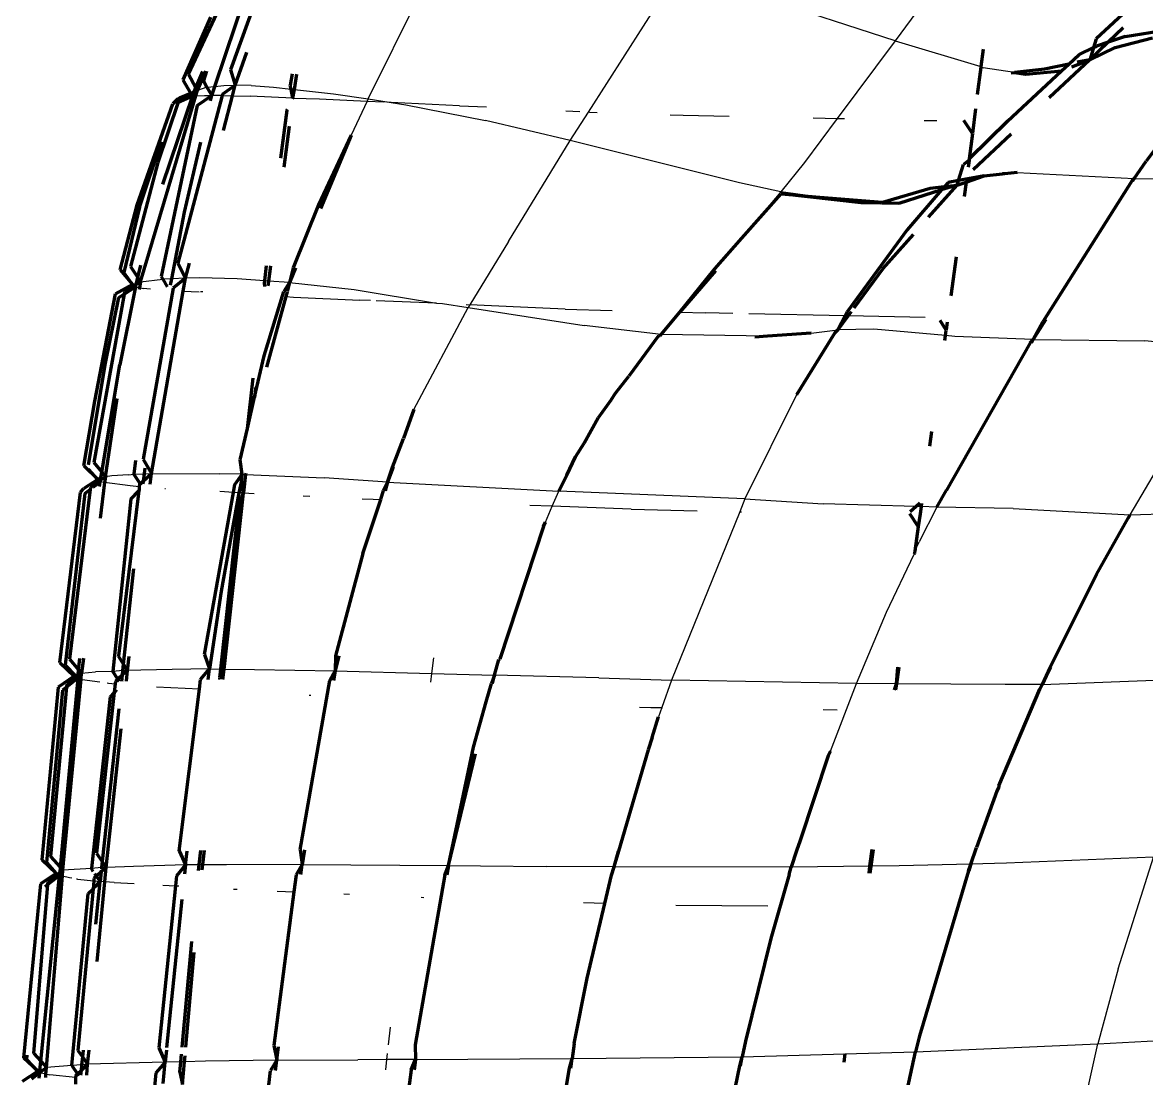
# Model space of a CAD drawing. Header units: millimetres. Extents: x 4307 to 31003, y 2809 to 20009.
# Drawn here: x 7189.3 to 7252.4, y 7394.7 to 7453.9 of the extents above; entities that cross this region are included whole.
import ezdxf

# ---------------------------------------------------------------- set-up
doc = ezdxf.new("R2010")
doc.units = ezdxf.units.MM
doc.layers.add('ProfileEdges', color=7, linetype='Continuous')

msp = doc.modelspace()

# ---------------------------------------------------------------- linework, layer by layer
for p, q in [((7243.058, 7459.47), (7238.259, 7452.914)), ((7221.03, 7448.911), (7226.074, 7456.8)), ((7208.669, 7449.661), (7211.718, 7455.828)), ((7238.259, 7452.914), (7228.523, 7456.081)), ((7238.259, 7452.914), (7235.002, 7448.553)), ((7238.259, 7452.914), (7243.062, 7451.471)), ((7243.062, 7451.471), (7243.183, 7451.402)), ((7244.96, 7451.135), (7243.183, 7451.402)), ((7199.6, 7450.306), (7199.076, 7450.125)), ((7199.6, 7450.306), (7200.055, 7450.355)), ((7200.055, 7450.355), (7200.555, 7450.409)), ((7200.555, 7450.409), (7201.196, 7450.426)), ((7202.083, 7450.412), (7201.196, 7450.426)), ((7202.083, 7450.412), (7203.348, 7450.32)), ((7203.348, 7450.32), (7204.329, 7450.207)), ((7204.329, 7450.207), (7204.517, 7450.185)), ((7204.517, 7450.185), (7206.72, 7449.932)), ((7206.72, 7449.932), (7208.669, 7449.661)), ((7198.791, 7449.826), (7198.99, 7449.832)), ((7198.99, 7449.832), (7199.463, 7449.848)), ((7199.463, 7449.848), (7199.884, 7449.845)), ((7200.433, 7449.839), (7199.884, 7449.845)), ((7200.462, 7449.839), (7201.042, 7449.828)), ((7201.042, 7449.828), (7202.031, 7449.809)), ((7204.435, 7449.699), (7202.031, 7449.809)), ((7204.435, 7449.699), (7205.935, 7449.661)), ((7205.935, 7449.661), (7208.605, 7449.527)), ((7208.605, 7449.527), (7207.698, 7447.616)), ((7208.669, 7449.661), (7208.605, 7449.527)), ((7208.605, 7449.527), (7209.519, 7449.482)), ((7208.669, 7449.661), (7209.943, 7449.46)), ((7209.943, 7449.46), (7209.519, 7449.482)), ((7213.793, 7449.262), (7209.943, 7449.46)), ((7209.943, 7449.46), (7210.769, 7449.329)), ((7210.769, 7449.329), (7215.24, 7448.447)), ((7213.793, 7449.262), (7215.312, 7449.199)), ((7220.55, 7448.934), (7219.75, 7448.974)), ((7220.01, 7447.316), (7221.03, 7448.911)), ((7221.082, 7448.908), (7221.03, 7448.911)), ((7221.082, 7448.908), (7221.518, 7448.894)), ((7225.612, 7448.762), (7226.353, 7448.739)), ((7226.353, 7448.739), (7228.929, 7448.683)), ((7220.01, 7447.316), (7215.24, 7448.447)), ((7235.002, 7448.553), (7233.159, 7446.086)), ((7233.642, 7448.582), (7235.002, 7448.553)), ((7235.002, 7448.553), (7235.401, 7448.544)), ((7239.877, 7448.448), (7240.59, 7448.433)), ((7216.539, 7441.652), (7220.01, 7447.316)), ((7229.515, 7444.944), (7220.01, 7447.316)), ((7233.159, 7446.086), (7231.839, 7444.443)), ((7245.099, 7445.515), (7251.679, 7445.184)), ((7231.839, 7444.443), (7229.515, 7444.944)), ((7251.679, 7445.184), (7255.898, 7445.124)), ((7231.839, 7444.443), (7229.647, 7441.829)), ((7234.016, 7444.138), (7231.839, 7444.443)), ((7236.336, 7443.813), (7234.016, 7444.138)), ((7216.539, 7441.652), (7214.368, 7438.094)), ((7228.146, 7440.041), (7226.161, 7437.674)), ((7195.427, 7439.237), (7195.652, 7439.312)), ((7195.886, 7439.391), (7195.652, 7439.312)), ((7195.886, 7439.391), (7197.124, 7439.534)), ((7197.636, 7439.559), (7197.124, 7439.534)), ((7198.403, 7439.596), (7197.636, 7439.559)), ((7199.196, 7439.611), (7198.403, 7439.596)), ((7201.296, 7439.55), (7199.196, 7439.611)), ((7202.83, 7439.442), (7201.296, 7439.55)), ((7203.062, 7439.425), (7202.83, 7439.442)), ((7204.244, 7439.342), (7203.062, 7439.425)), ((7204.244, 7439.342), (7207.866, 7438.949)), ((7195.604, 7439.106), (7195.819, 7439.057)), ((7195.819, 7439.057), (7196.033, 7439.009)), ((7196.437, 7438.979), (7196.033, 7439.009)), ((7198.276, 7438.867), (7199.172, 7438.829)), ((7199.37, 7438.818), (7199.242, 7438.825)), ((7204.03, 7438.552), (7204.476, 7438.53)), ((7204.476, 7438.53), (7208.19, 7438.351)), ((7207.866, 7438.949), (7212.505, 7438.179)), ((7208.799, 7438.327), (7208.19, 7438.351)), ((7212.505, 7438.179), (7209.115, 7438.315)), ((7211.231, 7432.212), (7214.273, 7437.938)), ((7212.505, 7438.179), (7212.841, 7438.164)), ((7212.841, 7438.164), (7214.273, 7437.938)), ((7214.157, 7438.104), (7214.368, 7438.094)), ((7214.368, 7438.094), (7214.273, 7437.938)), ((7214.273, 7437.938), (7220.796, 7436.939)), ((7217.208, 7437.964), (7214.368, 7438.094)), ((7219.718, 7437.853), (7217.208, 7437.964)), ((7219.718, 7437.853), (7222.36, 7437.779)), ((7226.161, 7437.674), (7227.598, 7437.634)), ((7229.134, 7437.602), (7227.598, 7437.634)), ((7235.442, 7437.474), (7230.031, 7437.584)), ((7235.61, 7437.47), (7235.442, 7437.474)), ((7239.939, 7437.382), (7235.61, 7437.47)), ((7225.11, 7436.42), (7220.796, 7436.939)), ((7233.532, 7436.505), (7235.026, 7436.685)), ((7237.046, 7436.727), (7235.026, 7436.685)), ((7241.071, 7436.364), (7237.046, 7436.727)), ((7231.088, 7436.329), (7225.11, 7436.42)), ((7241.598, 7436.316), (7241.071, 7436.364)), ((7245.998, 7436.139), (7241.598, 7436.316)), ((7245.998, 7436.139), (7252.27, 7436.074)), ((7254.524, 7435.852), (7252.27, 7436.074)), ((7251.448, 7426.298), (7256.86, 7435.551)), ((7232.713, 7433.046), (7229.815, 7427.191)), ((7193.646, 7428.389), (7193.903, 7428.436)), ((7194.259, 7428.498), (7193.903, 7428.436)), ((7195.2, 7428.555), (7194.259, 7428.498)), ((7195.2, 7428.555), (7195.495, 7428.587)), ((7195.495, 7428.587), (7196.08, 7428.6)), ((7196.08, 7428.6), (7196.495, 7428.621)), ((7196.495, 7428.621), (7200.32, 7428.605)), ((7201.586, 7428.578), (7200.32, 7428.605)), ((7201.586, 7428.578), (7201.779, 7428.57)), ((7201.779, 7428.57), (7206.193, 7428.369)), ((7193.864, 7428.112), (7193.611, 7428.145)), ((7195.291, 7427.925), (7193.864, 7428.112)), ((7195.811, 7427.868), (7195.291, 7427.925)), ((7209.754, 7428.127), (7206.193, 7428.369)), ((7209.754, 7428.127), (7219.363, 7427.624)), ((7197.239, 7427.775), (7197.289, 7427.772)), ((7201.09, 7427.561), (7200.324, 7427.605)), ((7201.401, 7427.544), (7201.09, 7427.561)), ((7201.658, 7427.529), (7201.401, 7427.544)), ((7201.658, 7427.529), (7202.262, 7427.502)), ((7205.016, 7427.37), (7205.383, 7427.352)), ((7208.331, 7427.205), (7208.936, 7427.175)), ((7208.936, 7427.175), (7209.364, 7427.163)), ((7218.998, 7426.783), (7219.363, 7427.624)), ((7229.815, 7427.191), (7219.363, 7427.624)), ((7229.815, 7427.191), (7229.523, 7426.469)), ((7229.815, 7427.191), (7234.208, 7426.916)), ((7218.998, 7426.783), (7217.739, 7426.827)), ((7218.621, 7425.886), (7218.998, 7426.783)), ((7223.428, 7426.628), (7218.998, 7426.783)), ((7223.428, 7426.628), (7227.13, 7426.525)), ((7239.42, 7426.769), (7234.208, 7426.916)), ((7239.707, 7426.761), (7239.42, 7426.769)), ((7240.593, 7426.736), (7239.6, 7424.787)), ((7240.593, 7426.736), (7239.707, 7426.761)), ((7244.867, 7426.648), (7240.593, 7426.736)), ((7244.867, 7426.648), (7251.448, 7426.298)), ((7251.448, 7426.298), (7259.723, 7426.561)), ((7229.523, 7426.469), (7225.693, 7417.026)), ((7229.523, 7426.469), (7229.627, 7426.468)), ((7239.357, 7424.263), (7239.6, 7424.787)), ((7237.769, 7420.845), (7239.324, 7424.098)), ((7236.072, 7416.827), (7237.769, 7420.845)), ((7212.324, 7418.272), (7212.215, 7417.391)), ((7192.147, 7417.238), (7192.219, 7417.267)), ((7192.2, 7417.201), (7192.147, 7417.238)), ((7192.219, 7417.267), (7192.373, 7417.328)), ((7192.539, 7417.075), (7192.35, 7417.131)), ((7192.373, 7417.328), (7192.571, 7417.407)), ((7192.61, 7417.053), (7192.539, 7417.075)), ((7192.571, 7417.407), (7193.343, 7417.481)), ((7192.61, 7417.053), (7193.59, 7416.918)), ((7194.329, 7417.503), (7193.343, 7417.481)), ((7194.891, 7417.552), (7194.329, 7417.503)), ((7195.146, 7417.564), (7194.891, 7417.552)), ((7195.895, 7417.575), (7195.146, 7417.564)), ((7197.651, 7417.62), (7195.895, 7417.575)), ((7199.748, 7417.648), (7197.651, 7417.62)), ((7199.748, 7417.648), (7200.364, 7417.64)), ((7200.364, 7417.64), (7200.571, 7417.637)), ((7200.571, 7417.637), (7202.275, 7417.616)), ((7202.275, 7417.616), (7206.804, 7417.538)), ((7206.804, 7417.538), (7212.215, 7417.391)), ((7212.215, 7417.391), (7212.156, 7416.913)), ((7212.215, 7417.391), (7215.746, 7417.296)), ((7221.616, 7417.144), (7215.746, 7417.296)), ((7221.616, 7417.144), (7225.693, 7417.026)), ((7246.51, 7416.773), (7256.785, 7417.185)), ((7194.006, 7416.86), (7194.08, 7416.85)), ((7194.08, 7416.85), (7194.456, 7416.815)), ((7194.456, 7416.815), (7194.488, 7416.812)), ((7196.779, 7416.646), (7199.183, 7416.522)), ((7225.693, 7417.026), (7225.143, 7415.482)), ((7236.072, 7416.827), (7225.693, 7417.026)), ((7234.613, 7413.038), (7236.072, 7416.827)), ((7238.316, 7416.812), (7236.072, 7416.827)), ((7244.433, 7416.772), (7238.316, 7416.812)), ((7246.51, 7416.773), (7244.433, 7416.772)), ((7205.341, 7416.184), (7205.44, 7416.179)), ((7215.283, 7415.798), (7215.193, 7415.801)), ((7223.901, 7415.51), (7224.539, 7415.49)), ((7224.539, 7415.49), (7225.143, 7415.482)), ((7225.143, 7415.482), (7224.959, 7414.964)), ((7225.143, 7415.482), (7225.195, 7415.482)), ((7234.205, 7415.362), (7234.992, 7415.351)), ((7252.754, 7407.081), (7244.503, 7406.743)), ((7250.767, 7400.815), (7252.754, 7407.081)), ((7193.118, 7406.445), (7191.525, 7406.348)), ((7193.689, 7406.491), (7193.118, 7406.445)), ((7193.943, 7406.508), (7193.689, 7406.491)), ((7195.475, 7406.565), (7193.943, 7406.508)), ((7198.398, 7406.641), (7195.475, 7406.565)), ((7199.161, 7406.645), (7198.398, 7406.641)), ((7199.361, 7406.646), (7199.161, 7406.645)), ((7200.706, 7406.654), (7199.361, 7406.646)), ((7204.952, 7406.673), (7200.706, 7406.654)), ((7204.952, 7406.673), (7213.175, 7406.619)), ((7213.175, 7406.619), (7214.962, 7406.598)), ((7214.962, 7406.598), (7218.659, 7406.562)), ((7222.477, 7406.54), (7218.659, 7406.562)), ((7232.411, 7406.526), (7222.477, 7406.54)), ((7236.836, 7406.57), (7232.411, 7406.526)), ((7236.884, 7406.57), (7236.836, 7406.57)), ((7238.467, 7406.586), (7236.884, 7406.57)), ((7242.5, 7406.691), (7238.467, 7406.586)), ((7244.503, 7406.743), (7242.5, 7406.691)), ((7191.148, 7406.167), (7191.342, 7406.26)), ((7191.497, 7406.01), (7191.322, 7406.051)), ((7191.885, 7405.918), (7191.497, 7406.01)), ((7192.016, 7405.895), (7191.885, 7405.918)), ((7192.337, 7405.837), (7192.279, 7405.848)), ((7192.337, 7405.837), (7193.253, 7405.743)), ((7193.253, 7405.743), (7193.604, 7405.707)), ((7193.867, 7405.693), (7193.604, 7405.707)), ((7194.401, 7405.665), (7193.867, 7405.693)), ((7194.401, 7405.665), (7195.515, 7405.603)), ((7197.139, 7405.513), (7197.835, 7405.474)), ((7197.835, 7405.474), (7198.024, 7405.464)), ((7201.298, 7405.263), (7201.104, 7405.27)), ((7203.548, 7405.18), (7204.492, 7405.138)), ((7207.287, 7405.015), (7207.605, 7405.001)), ((7211.634, 7404.828), (7211.784, 7404.821)), ((7221.953, 7404.484), (7220.744, 7404.516)), ((7225.942, 7404.384), (7231.104, 7404.34)), ((7250.767, 7400.815), (7249.632, 7396.597)), ((7209.801, 7396.536), (7209.915, 7397.541)), ((7249.632, 7396.597), (7258.004, 7397.037)), ((7239.398, 7396.159), (7249.632, 7396.597)), ((7247.241, 7385.786), (7249.632, 7396.597)), ((7198.344, 7395.598), (7198.134, 7395.594)), ((7199.531, 7395.624), (7198.344, 7395.598)), ((7203.54, 7395.685), (7199.531, 7395.624)), ((7203.54, 7395.685), (7208.083, 7395.709)), ((7209.707, 7395.711), (7208.083, 7395.709)), ((7209.643, 7395.138), (7209.707, 7395.711)), ((7209.707, 7395.711), (7209.746, 7396.048)), ((7211.323, 7395.714), (7209.707, 7395.711)), ((7211.323, 7395.714), (7220.123, 7395.773)), ((7220.123, 7395.773), (7229.658, 7395.863)), ((7229.658, 7395.863), (7235.427, 7396.039)), ((7235.427, 7396.039), (7239.398, 7396.159)), ((7190.104, 7395.06), (7190.233, 7395.114)), ((7190.221, 7394.994), (7190.57, 7394.909)), ((7190.233, 7395.114), (7190.6, 7395.269)), ((7192.02, 7395.389), (7190.6, 7395.269)), ((7192.588, 7395.424), (7192.02, 7395.389)), ((7192.91, 7395.45), (7192.588, 7395.424)), ((7197.258, 7395.574), (7192.91, 7395.45)), ((7198.134, 7395.594), (7197.258, 7395.574)), ((7190.57, 7394.909), (7190.779, 7394.859)), ((7192.235, 7394.705), (7190.779, 7394.859))]:
    msp.add_line(p, q)
at = {"layer": 'ProfileEdges', "lineweight": 211}
for p, q in [((7255.672, 7458.767), (7249.537, 7453.029)), ((7203.485, 7458.351), (7200.928, 7451.288)), ((7198.574, 7451.047), (7201.027, 7456.321)), ((7200.055, 7450.355), (7201.934, 7455.963)), ((7199.814, 7454.248), (7198.25, 7450.723)), ((7249.537, 7453.029), (7249.387, 7452.541)), ((7251.049, 7453.64), (7250.215, 7452.846)), ((7251.16, 7453.166), (7250.215, 7452.846)), ((7250.594, 7452.536), (7252.697, 7453.08)), ((7251.16, 7453.166), (7253.028, 7453.455)), ((7243.186, 7452.449), (7243.062, 7451.471)), ((7248.583, 7452.155), (7249.387, 7452.541)), ((7250.215, 7452.846), (7249.176, 7451.855)), ((7249.176, 7451.855), (7250.594, 7452.536)), ((7249.362, 7452.457), (7249.176, 7451.855)), ((7249.387, 7452.541), (7249.558, 7452.622)), ((7250.215, 7452.846), (7249.558, 7452.622)), ((7201.196, 7450.426), (7201.851, 7452.271)), ((7249.176, 7451.855), (7246.905, 7449.709)), ((7247.996, 7451.609), (7248.583, 7452.155)), ((7248.171, 7451.455), (7249.176, 7451.855)), ((7249.176, 7451.855), (7248.472, 7451.708)), ((7198.991, 7450.282), (7199.385, 7451.183)), ((7199.076, 7450.125), (7199.547, 7451.21)), ((7199.576, 7451.215), (7199.408, 7450.677)), ((7200.928, 7451.288), (7201.196, 7450.426)), ((7243.059, 7451.44), (7242.863, 7449.892)), ((7244.552, 7448.409), (7247.586, 7451.229)), ((7244.766, 7451.113), (7244.96, 7451.135)), ((7246.629, 7451.325), (7244.96, 7451.135)), ((7244.96, 7451.135), (7245.587, 7451.041)), ((7245.587, 7451.041), (7247.586, 7451.229)), ((7247.996, 7451.609), (7246.629, 7451.325)), ((7247.586, 7451.229), (7247.996, 7451.609)), ((7198.25, 7450.723), (7198.707, 7449.965)), ((7198.991, 7450.282), (7198.574, 7451.047)), ((7199.408, 7450.677), (7199.6, 7450.306)), ((7204.385, 7451.068), (7204.282, 7450.429)), ((7204.517, 7450.185), (7204.66, 7451.043)), ((7255.737, 7450.677), (7252.348, 7446.16)), ((7198.707, 7449.965), (7198.074, 7449.69)), ((7198.886, 7450.042), (7198.707, 7449.965)), ((7198.707, 7449.965), (7198.791, 7449.826)), ((7198.791, 7449.826), (7199.076, 7450.125)), ((7198.791, 7449.826), (7198.886, 7450.042)), ((7198.886, 7450.042), (7198.991, 7450.282)), ((7199.076, 7450.125), (7198.886, 7450.042)), ((7198.99, 7449.832), (7199.076, 7450.125)), ((7199.076, 7450.125), (7198.991, 7450.282)), ((7199.6, 7450.306), (7199.884, 7449.845)), ((7199.884, 7449.845), (7200.055, 7450.355)), ((7200.478, 7449.918), (7200.462, 7449.839)), ((7200.478, 7449.918), (7201.196, 7450.426)), ((7201.042, 7449.828), (7201.196, 7450.426)), ((7204.329, 7450.207), (7204.282, 7450.429)), ((7204.435, 7449.699), (7204.329, 7450.207)), ((7204.435, 7449.699), (7204.517, 7450.185)), ((7195.697, 7443.713), (7197.694, 7449.38)), ((7195.886, 7439.391), (7198.99, 7449.832)), ((7198, 7449.472), (7196.85, 7446.08)), ((7199.063, 7449.284), (7197.03, 7439.675)), ((7198.791, 7449.826), (7197.105, 7444.851)), ((7197.948, 7449.64), (7197.694, 7449.38)), ((7197.861, 7449.41), (7198, 7449.472)), ((7197.948, 7449.64), (7198.074, 7449.69)), ((7200.462, 7449.839), (7197.982, 7440.428)), ((7198, 7449.472), (7198.791, 7449.826)), ((7198.074, 7449.69), (7198, 7449.472)), ((7199.063, 7449.284), (7199.884, 7449.845)), ((7199.815, 7449.549), (7199.884, 7449.845)), ((7200.537, 7447.873), (7201.042, 7449.828)), ((7204.414, 7449.655), (7204.435, 7449.699)), ((7204.101, 7449.014), (7203.743, 7446.318)), ((7204.101, 7449.014), (7204.13, 7449.071)), ((7242.763, 7449.098), (7242.595, 7447.713)), ((7204.228, 7448.126), (7203.927, 7445.829)), ((7242.595, 7447.713), (7242.114, 7448.445)), ((7244.552, 7448.409), (7242.407, 7446.282)), ((7207.698, 7447.616), (7205.874, 7443.708)), ((7207.698, 7447.616), (7205.976, 7443.491)), ((7242.595, 7447.713), (7242.407, 7446.282)), ((7244.755, 7447.678), (7242.626, 7445.667)), ((7195.823, 7443.582), (7197.048, 7447.269)), ((7198.356, 7443.288), (7199.273, 7447.224)), ((7242.399, 7446.214), (7242.086, 7445.964)), ((7242.399, 7446.214), (7242.347, 7445.821)), ((7242.407, 7446.282), (7242.399, 7446.214)), ((7251.679, 7445.184), (7252.348, 7446.16)), ((7196.85, 7446.08), (7195.309, 7440.241)), ((7241.807, 7445.072), (7242.086, 7445.964)), ((7245.099, 7445.515), (7244.389, 7445.442)), ((7241.224, 7444.969), (7241.025, 7444.738)), ((7241.807, 7445.072), (7241.224, 7444.969)), ((7241.727, 7444.816), (7241.807, 7445.072)), ((7241.727, 7444.816), (7242.235, 7444.987)), ((7243.246, 7445.326), (7241.807, 7445.072)), ((7242.235, 7444.987), (7242.127, 7444.182)), ((7242.235, 7444.987), (7243.246, 7445.326)), ((7243.246, 7445.326), (7244.279, 7445.449)), ((7244.389, 7445.442), (7244.279, 7445.449)), ((7251.565, 7445.07), (7246.536, 7437.141)), ((7251.679, 7445.184), (7251.565, 7445.07)), ((7251.679, 7445.184), (7251.584, 7445.033)), ((7229.647, 7441.829), (7231.847, 7444.315)), ((7236.336, 7443.813), (7231.847, 7444.315)), ((7231.847, 7444.315), (7234.016, 7444.138)), ((7237.54, 7443.851), (7240.216, 7444.648)), ((7240.858, 7444.543), (7238.461, 7443.788)), ((7240.858, 7444.543), (7238.926, 7442.297)), ((7240.126, 7443.004), (7241.727, 7444.816)), ((7240.216, 7444.648), (7241.025, 7444.738)), ((7241.727, 7444.816), (7240.858, 7444.543)), ((7241.025, 7444.738), (7240.858, 7444.543)), ((7241.025, 7444.738), (7241.727, 7444.816)), ((7194.736, 7440.059), (7195.697, 7443.713)), ((7195.823, 7443.582), (7194.945, 7439.905)), ((7205.874, 7443.708), (7204.453, 7440.173)), ((7234.016, 7444.138), (7237.54, 7443.851)), ((7237.45, 7443.8), (7236.336, 7443.813)), ((7238.461, 7443.788), (7237.49, 7443.8)), ((7197.636, 7439.559), (7198.356, 7443.288)), ((7238.926, 7442.297), (7235.562, 7437.702)), ((7228.12, 7440.105), (7229.647, 7441.829)), ((7237.567, 7440.106), (7239.273, 7442.038)), ((7198.403, 7439.596), (7197.982, 7440.428)), ((7198.403, 7439.596), (7198.62, 7440.438)), ((7241.672, 7440.788), (7241.378, 7438.595)), ((7194.736, 7440.059), (7195.427, 7439.237)), ((7195.427, 7439.237), (7194.945, 7439.905)), ((7195.309, 7440.241), (7195.726, 7439.626)), ((7195.726, 7439.626), (7195.891, 7440.322)), ((7202.942, 7440.286), (7202.83, 7439.442)), ((7203.179, 7440.273), (7203.062, 7439.425)), ((7204.453, 7440.173), (7204.244, 7439.342)), ((7204.586, 7440.16), (7204.244, 7439.342)), ((7226.161, 7437.674), (7228.12, 7440.105)), ((7228.163, 7439.998), (7226.161, 7437.674)), ((7237.567, 7440.106), (7235.928, 7437.899)), ((7194.475, 7438.715), (7195.427, 7439.237)), ((7195.518, 7439.169), (7194.986, 7438.849)), ((7195.518, 7439.169), (7195.427, 7439.237)), ((7195.518, 7439.169), (7195.635, 7439.24)), ((7195.604, 7439.106), (7195.518, 7439.169)), ((7195.604, 7439.106), (7195.635, 7439.24)), ((7195.886, 7439.391), (7195.635, 7439.24)), ((7195.635, 7439.24), (7195.652, 7439.312)), ((7195.652, 7439.312), (7195.726, 7439.626)), ((7195.726, 7439.626), (7195.886, 7439.391)), ((7195.886, 7439.391), (7195.819, 7439.057)), ((7197.03, 7439.675), (7197.124, 7439.534)), ((7197.124, 7439.534), (7197.383, 7439.103)), ((7197.564, 7439.191), (7197.636, 7439.559)), ((7198.403, 7439.596), (7197.705, 7439.03)), ((7198.276, 7438.867), (7198.403, 7439.596)), ((7202.83, 7439.442), (7202.813, 7439.311)), ((7202.813, 7439.311), (7202.848, 7439.129)), ((7203.062, 7439.425), (7203.024, 7439.156)), ((7204.244, 7439.342), (7203.916, 7438.842)), ((7204.244, 7439.342), (7204.11, 7438.848)), ((7194.958, 7438.697), (7193.261, 7429.246)), ((7193.321, 7432.689), (7194.475, 7438.715)), ((7194.658, 7438.507), (7194.958, 7438.697)), ((7195.604, 7439.106), (7194.71, 7434.725)), ((7194.958, 7438.697), (7195.604, 7439.106)), ((7194.986, 7438.849), (7194.958, 7438.697)), ((7195.819, 7439.057), (7195.796, 7438.945)), ((7197.705, 7439.03), (7196.02, 7429.42)), ((7196.495, 7428.621), (7198.276, 7438.867)), ((7202.82, 7435.235), (7203.916, 7438.842)), ((7204.03, 7438.552), (7202.955, 7434.592)), ((7204.103, 7438.823), (7204.03, 7438.552)), ((7193.919, 7434.81), (7194.658, 7438.507)), ((7225.11, 7436.42), (7226.161, 7437.674)), ((7235.442, 7437.474), (7235.026, 7436.685)), ((7235.61, 7437.47), (7235.026, 7436.685)), ((7235.562, 7437.702), (7235.442, 7437.474)), ((7235.774, 7437.692), (7235.61, 7437.47)), ((7246.71, 7437.273), (7245.998, 7436.139)), ((7235.026, 7436.685), (7234.866, 7436.512)), ((7241.116, 7436.678), (7240.769, 7437.211)), ((7241.071, 7436.364), (7241.116, 7436.678)), ((7241.179, 7437.127), (7241.116, 7436.678)), ((7245.998, 7436.139), (7246.536, 7437.141)), ((7224.955, 7436.344), (7223.292, 7434.09)), ((7225.05, 7436.343), (7224.955, 7436.344)), ((7225.05, 7436.343), (7225.11, 7436.42)), ((7231.088, 7436.329), (7230.362, 7436.277)), ((7233.532, 7436.505), (7231.088, 7436.329)), ((7234.866, 7436.512), (7232.713, 7433.046)), ((7241.032, 7436.088), (7241.071, 7436.364)), ((7245.831, 7435.966), (7245.998, 7436.139)), ((7245.898, 7435.965), (7245.998, 7436.139)), ((7245.831, 7435.966), (7241.141, 7427.688)), ((7192.958, 7429.107), (7193.919, 7434.81)), ((7193.702, 7428.689), (7194.71, 7434.725)), ((7202.284, 7432.907), (7202.82, 7435.235)), ((7201.882, 7431.157), (7202.203, 7433.999)), ((7202.351, 7433.476), (7202.284, 7432.907)), ((7222.54, 7433.126), (7223.292, 7434.09)), ((7193.903, 7428.436), (7194.562, 7432.833)), ((7201.882, 7431.157), (7202.284, 7432.907)), ((7222.31, 7432.758), (7222.54, 7433.126)), ((7192.689, 7429.054), (7193.321, 7432.689)), ((7211.231, 7432.212), (7210.642, 7430.581)), ((7222.31, 7432.758), (7221.565, 7431.749)), ((7221.565, 7431.749), (7220.789, 7430.332)), ((7201.477, 7429.397), (7201.882, 7431.157)), ((7240.19, 7430.154), (7240.306, 7430.977)), ((7210.02, 7428.983), (7210.642, 7430.581)), ((7220.301, 7429.553), (7220.789, 7430.332)), ((7193.476, 7428.278), (7192.689, 7429.054)), ((7193.261, 7429.246), (7193.702, 7428.689)), ((7195.6, 7429.359), (7195.495, 7428.587)), ((7196.02, 7429.42), (7196.495, 7428.621)), ((7201.586, 7428.578), (7201.477, 7429.397)), ((7219.806, 7428.537), (7220.301, 7429.553)), ((7193.476, 7428.278), (7192.966, 7428.861)), ((7193.903, 7428.436), (7193.627, 7428.239)), ((7193.646, 7428.389), (7193.702, 7428.689)), ((7193.702, 7428.689), (7193.903, 7428.436)), ((7193.903, 7428.436), (7193.864, 7428.112)), ((7195.868, 7428.015), (7195.495, 7428.587)), ((7196.024, 7428.197), (7196.495, 7428.621)), ((7196.08, 7428.6), (7196.024, 7428.197)), ((7196.125, 7428.926), (7196.08, 7428.6)), ((7196.422, 7428.025), (7196.495, 7428.621)), ((7201.17, 7428.01), (7201.586, 7428.578)), ((7201.55, 7428.226), (7201.586, 7428.578)), ((7201.779, 7428.57), (7201.658, 7427.529)), ((7201.787, 7428.638), (7201.779, 7428.57)), ((7209.754, 7428.127), (7210.02, 7428.983)), ((7210.063, 7428.981), (7209.754, 7428.127)), ((7219.806, 7428.537), (7219.363, 7427.624)), ((7193.476, 7428.278), (7192.697, 7427.77)), ((7193.065, 7427.84), (7193.052, 7427.729)), ((7193.562, 7428.193), (7193.065, 7427.84)), ((7193.224, 7427.857), (7193.611, 7428.145)), ((7193.646, 7428.389), (7193.476, 7428.278)), ((7193.562, 7428.193), (7193.476, 7428.278)), ((7193.627, 7428.239), (7193.562, 7428.193)), ((7193.611, 7428.145), (7193.562, 7428.193)), ((7193.582, 7427.896), (7193.611, 7428.145)), ((7193.611, 7428.145), (7193.627, 7428.239)), ((7193.864, 7428.112), (7193.621, 7426.099)), ((7193.627, 7428.239), (7193.646, 7428.389)), ((7195.811, 7427.868), (7195.797, 7427.662)), ((7195.821, 7428.014), (7195.811, 7427.868)), ((7195.821, 7428.014), (7195.868, 7428.015)), ((7195.868, 7428.015), (7196.024, 7428.197)), ((7196.024, 7428.197), (7195.999, 7428.017)), ((7201.09, 7427.561), (7201.17, 7428.01)), ((7201.55, 7428.226), (7201.401, 7427.544)), ((7201.658, 7427.529), (7201.55, 7428.226)), ((7209.754, 7428.127), (7209.529, 7427.658)), ((7209.754, 7428.127), (7209.61, 7427.654)), ((7191.351, 7418.005), (7192.503, 7427.581)), ((7192.742, 7427.498), (7191.639, 7417.864)), ((7193.052, 7427.729), (7191.899, 7418.198)), ((7192.503, 7427.581), (7192.697, 7427.77)), ((7192.742, 7427.498), (7193.052, 7427.729)), ((7195.33, 7427.174), (7194.329, 7417.503)), ((7195.775, 7427.639), (7194.639, 7418.36)), ((7195.33, 7427.174), (7195.775, 7427.639)), ((7195.775, 7427.639), (7195.797, 7427.662)), ((7199.477, 7418.46), (7201.09, 7427.561)), ((7201.401, 7427.544), (7200.41, 7422.021)), ((7200.571, 7417.637), (7201.658, 7427.529)), ((7201.387, 7426.811), (7201.658, 7427.529)), ((7208.355, 7424.127), (7209.364, 7427.163)), ((7209.364, 7427.163), (7209.529, 7427.658)), ((7240.593, 7426.736), (7241.141, 7427.688)), ((7201.387, 7426.811), (7200.364, 7417.64)), ((7239.1, 7426.48), (7239.42, 7426.769)), ((7239.42, 7426.769), (7239.639, 7426.966)), ((7239.707, 7426.761), (7239.649, 7426.357)), ((7239.733, 7426.943), (7239.707, 7426.761)), ((7239.548, 7425.647), (7239.083, 7426.364)), ((7239.649, 7426.357), (7239.548, 7425.647)), ((7249.555, 7422.945), (7251.34, 7426.105)), ((7251.34, 7426.105), (7251.448, 7426.298)), ((7218.5, 7425.637), (7216.048, 7418.197)), ((7218.5, 7425.637), (7218.621, 7425.886)), ((7239.548, 7425.647), (7239.357, 7424.263)), ((7208.355, 7424.127), (7206.83, 7418.384)), ((7239.324, 7424.098), (7239.338, 7424.126)), ((7239.343, 7424.235), (7239.338, 7424.126)), ((7239.357, 7424.263), (7239.343, 7424.235)), ((7194.928, 7417.907), (7195.496, 7423.296)), ((7249.404, 7422.643), (7249.555, 7422.945)), ((7249.363, 7422.568), (7249.054, 7421.941)), ((7249.363, 7422.568), (7249.404, 7422.643)), ((7200.41, 7422.021), (7199.748, 7417.648)), ((7246.958, 7417.745), (7249.054, 7421.941)), ((7194.928, 7417.907), (7194.639, 7418.36)), ((7195.146, 7417.564), (7195.245, 7418.371)), ((7199.477, 7418.46), (7199.748, 7417.648)), ((7206.83, 7418.384), (7206.804, 7417.538)), ((7207.005, 7418.381), (7206.804, 7417.538)), ((7191.351, 7418.005), (7192.147, 7417.238)), ((7191.639, 7417.864), (7192.219, 7417.267)), ((7191.899, 7418.198), (7192.404, 7417.603)), ((7192.404, 7417.603), (7192.478, 7418.245)), ((7192.674, 7418.261), (7192.571, 7417.407)), ((7194.891, 7417.552), (7194.928, 7417.907)), ((7195.146, 7417.564), (7194.928, 7417.907)), ((7215.746, 7417.296), (7216.005, 7418.176)), ((7216.048, 7418.197), (7216.005, 7418.176)), ((7238.447, 7417.752), (7238.316, 7416.812)), ((7238.316, 7416.812), (7238.407, 7417.752)), ((7246.989, 7417.746), (7246.51, 7416.773)), ((7246.958, 7417.745), (7246.51, 7416.773)), ((7192.147, 7417.238), (7191.257, 7416.634)), ((7192.35, 7417.131), (7191.366, 7406.525)), ((7191.525, 7406.348), (7192.539, 7417.075)), ((7192.35, 7417.131), (7191.73, 7416.633)), ((7192.259, 7417.173), (7191.745, 7416.788)), ((7192.219, 7417.267), (7192.2, 7417.201)), ((7192.259, 7417.173), (7192.2, 7417.201)), ((7192.259, 7417.173), (7192.364, 7417.252)), ((7192.35, 7417.131), (7192.259, 7417.173)), ((7192.35, 7417.131), (7192.364, 7417.252)), ((7192.571, 7417.407), (7192.364, 7417.252)), ((7192.364, 7417.252), (7192.373, 7417.328)), ((7192.373, 7417.328), (7192.404, 7417.603)), ((7192.404, 7417.603), (7192.571, 7417.407)), ((7192.539, 7417.075), (7192.571, 7417.407)), ((7194.612, 7417.079), (7194.329, 7417.503)), ((7194.612, 7417.079), (7194.471, 7416.951)), ((7194.865, 7417.309), (7194.612, 7417.079)), ((7194.693, 7416.957), (7194.612, 7417.079)), ((7194.828, 7416.961), (7194.865, 7417.309)), ((7195.146, 7417.564), (7194.865, 7417.309)), ((7194.865, 7417.309), (7194.891, 7417.552)), ((7195.082, 7416.968), (7195.146, 7417.564)), ((7199.183, 7416.522), (7199.25, 7417.06)), ((7199.25, 7417.06), (7199.748, 7417.648)), ((7199.675, 7417.059), (7199.748, 7417.648)), ((7200.364, 7417.64), (7200.31, 7417.154)), ((7200.31, 7417.154), (7200.328, 7417.056)), ((7200.507, 7417.056), (7200.571, 7417.637)), ((7206.506, 7417.007), (7206.804, 7417.538)), ((7206.804, 7417.538), (7206.713, 7417.004)), ((7215.746, 7417.296), (7215.576, 7416.836)), ((7215.635, 7416.834), (7215.746, 7417.296)), ((7191.257, 7416.634), (7190.345, 7406.928)), ((7191.505, 7416.452), (7190.603, 7406.789)), ((7191.73, 7416.633), (7190.828, 7407.125)), ((7191.73, 7416.633), (7191.505, 7416.452)), ((7191.745, 7416.788), (7191.73, 7416.633)), ((7194.456, 7416.815), (7194.403, 7416.333)), ((7194.529, 7416.473), (7194.403, 7416.333)), ((7194.471, 7416.951), (7194.456, 7416.815)), ((7198.043, 7407.44), (7199.183, 7416.522)), ((7204.84, 7407.493), (7206.506, 7417.007)), ((7215.283, 7415.798), (7215.576, 7416.836)), ((7238.222, 7416.475), (7238.316, 7416.812)), ((7238.316, 7416.812), (7238.268, 7416.475)), ((7244.069, 7411.093), (7246.38, 7416.507)), ((7246.38, 7416.507), (7246.51, 7416.773)), ((7194.182, 7416.089), (7193.118, 7406.445)), ((7194.403, 7416.333), (7193.41, 7407.299)), ((7194.403, 7416.333), (7194.182, 7416.089)), ((7214.566, 7413.259), (7215.283, 7415.798)), ((7194.659, 7415.404), (7193.726, 7406.83)), ((7224.615, 7413.797), (7224.959, 7414.964)), ((7193.943, 7406.508), (7194.793, 7414.312)), ((7224.615, 7413.797), (7224.379, 7413.111)), ((7213.175, 7406.619), (7214.566, 7413.259)), ((7213.175, 7406.619), (7214.682, 7412.878)), ((7224.379, 7413.111), (7222.707, 7407.421)), ((7234.487, 7412.766), (7232.907, 7408.018)), ((7234.487, 7412.766), (7234.613, 7413.038)), ((7243.966, 7410.782), (7242.809, 7407.628)), ((7244.071, 7411.03), (7243.966, 7410.782)), ((7244.069, 7411.093), (7244.071, 7411.03)), ((7232.907, 7408.018), (7232.71, 7407.436)), ((7242.5, 7406.691), (7242.809, 7407.628)), ((7190.828, 7407.125), (7191.366, 7406.525)), ((7193.41, 7407.299), (7193.726, 7406.83)), ((7198.043, 7407.44), (7198.398, 7406.641)), ((7198.398, 7406.641), (7198.496, 7407.443)), ((7199.249, 7407.448), (7199.161, 7406.645)), ((7199.449, 7407.45), (7199.361, 7406.646)), ((7204.84, 7407.493), (7204.952, 7406.673)), ((7205.092, 7407.494), (7204.952, 7406.673)), ((7222.477, 7406.54), (7222.707, 7407.421)), ((7222.477, 7406.54), (7222.737, 7407.421)), ((7232.71, 7407.436), (7232.411, 7406.526)), ((7236.836, 7406.57), (7236.966, 7407.511)), ((7237.016, 7407.512), (7236.884, 7406.57)), ((7191.148, 7406.167), (7190.345, 7406.928)), ((7190.603, 7406.789), (7191.148, 7406.167)), ((7191.366, 7406.525), (7191.342, 7406.26)), ((7191.342, 7406.26), (7191.525, 7406.348)), ((7191.366, 7406.525), (7191.525, 7406.348)), ((7191.497, 7406.01), (7191.525, 7406.348)), ((7193.226, 7406.28), (7193.118, 7406.445)), ((7193.943, 7406.508), (7193.663, 7406.251)), ((7193.674, 7406.355), (7193.663, 7406.251)), ((7193.689, 7406.491), (7193.682, 7406.425)), ((7193.726, 7406.83), (7193.689, 7406.491)), ((7193.726, 7406.83), (7193.943, 7406.508)), ((7193.867, 7405.693), (7193.943, 7406.508)), ((7198.398, 7406.641), (7197.892, 7406.032)), ((7198.398, 7406.641), (7198.346, 7406.133)), ((7199.161, 7406.645), (7199.124, 7406.305)), ((7199.361, 7406.646), (7199.328, 7406.35)), ((7204.952, 7406.673), (7204.616, 7406.097)), ((7204.873, 7406.098), (7204.952, 7406.673)), ((7212.958, 7406.085), (7213.175, 7406.619)), ((7213.175, 7406.619), (7213.086, 7406.095)), ((7222.332, 7406.068), (7222.477, 7406.54)), ((7232.301, 7406.1), (7232.411, 7406.526)), ((7236.782, 7406.187), (7236.836, 7406.57)), ((7236.884, 7406.57), (7236.831, 7406.188)), ((7242.359, 7406.308), (7242.5, 7406.691)), ((7242.5, 7406.691), (7242.387, 7406.31)), ((7191.148, 7406.167), (7190.271, 7405.577)), ((7190.283, 7395.617), (7191.322, 7406.051)), ((7190.6, 7395.269), (7191.497, 7406.01)), ((7191.322, 7406.051), (7190.681, 7405.549)), ((7190.681, 7405.549), (7190.694, 7405.713)), ((7190.694, 7405.713), (7191.223, 7406.117)), ((7191.223, 7406.117), (7191.148, 7406.167)), ((7191.223, 7406.117), (7191.337, 7406.204)), ((7191.322, 7406.051), (7191.223, 7406.117)), ((7191.337, 7406.204), (7191.322, 7406.051)), ((7191.342, 7406.26), (7191.337, 7406.204)), ((7193.253, 7405.743), (7193.211, 7405.304)), ((7193.266, 7405.888), (7193.253, 7405.743)), ((7193.402, 7406.013), (7193.266, 7405.888)), ((7193.286, 7405.381), (7193.604, 7405.707)), ((7193.402, 7406.013), (7193.312, 7406.149)), ((7193.368, 7403.316), (7193.604, 7405.707)), ((7193.663, 7406.251), (7193.402, 7406.013)), ((7193.604, 7405.707), (7193.402, 7406.013)), ((7193.45, 7401.225), (7193.867, 7405.693)), ((7193.663, 7406.251), (7193.604, 7405.707)), ((7197.892, 7406.032), (7197.835, 7405.474)), ((7204.616, 7406.097), (7204.492, 7405.138)), ((7212.958, 7406.085), (7211.296, 7396.54)), ((7221.953, 7404.484), (7222.332, 7406.068)), ((7232.301, 7406.1), (7231.261, 7402.513)), ((7242.359, 7406.308), (7239.623, 7397.057)), ((7190.271, 7405.577), (7189.301, 7395.82)), ((7189.89, 7396.048), (7190.681, 7405.549)), ((7190.681, 7405.549), (7190.506, 7405.412)), ((7193.211, 7405.304), (7192.357, 7396.23)), ((7192.946, 7405.032), (7193.211, 7405.304)), ((7197.835, 7405.474), (7196.898, 7396.373)), ((7204.492, 7405.138), (7203.37, 7396.498)), ((7192.02, 7395.389), (7192.946, 7405.032)), ((7198.199, 7404.71), (7197.342, 7396.384)), ((7220.948, 7400.285), (7221.953, 7404.484)), ((7198.208, 7396.405), (7198.75, 7402.34)), ((7231.261, 7402.513), (7229.842, 7396.74)), ((7198.417, 7396.41), (7198.893, 7401.721)), ((7220.22, 7396.62), (7220.948, 7400.285)), ((7239.623, 7397.057), (7239.398, 7396.159)), ((7192.357, 7396.23), (7192.63, 7395.846)), ((7192.63, 7395.846), (7192.669, 7396.244)), ((7192.91, 7395.45), (7192.986, 7396.258)), ((7196.898, 7396.373), (7197.258, 7395.574)), ((7197.328, 7396.25), (7197.258, 7395.574)), ((7203.37, 7396.498), (7203.54, 7395.685)), ((7203.54, 7395.685), (7203.634, 7396.454)), ((7211.296, 7396.54), (7211.323, 7395.714)), ((7220.22, 7396.62), (7220.123, 7395.773)), ((7229.842, 7396.74), (7229.658, 7395.863)), ((7190.104, 7395.06), (7189.301, 7395.82)), ((7189.497, 7395.728), (7189.52, 7395.959)), ((7190.104, 7395.06), (7189.497, 7395.728)), ((7189.89, 7396.048), (7190.283, 7395.617)), ((7190.233, 7395.114), (7190.283, 7395.617)), ((7190.283, 7395.617), (7190.6, 7395.269)), ((7192.588, 7395.424), (7192.63, 7395.846)), ((7192.63, 7395.846), (7192.91, 7395.45)), ((7198.134, 7395.594), (7198.172, 7396.01)), ((7198.229, 7394.322), (7198.344, 7395.598)), ((7198.344, 7395.598), (7198.376, 7395.953)), ((7203.54, 7395.685), (7203.18, 7395.097)), ((7203.463, 7395.099), (7203.54, 7395.685)), ((7211.082, 7395.142), (7211.323, 7395.714)), ((7211.323, 7395.714), (7211.246, 7395.143)), ((7219.956, 7395.235), (7220.123, 7395.773)), ((7220.037, 7395.236), (7220.123, 7395.773)), ((7229.528, 7395.37), (7229.658, 7395.863)), ((7229.565, 7395.371), (7229.658, 7395.863)), ((7235.427, 7396.039), (7235.364, 7395.555)), ((7238.917, 7394.004), (7239.398, 7396.159)), ((7189.25, 7394.508), (7190.104, 7395.06)), ((7189.784, 7394.635), (7190.221, 7394.994)), ((7190.221, 7394.994), (7190.104, 7395.06)), ((7190.193, 7394.669), (7190.221, 7394.994)), ((7190.221, 7394.994), (7190.6, 7395.269)), ((7190.221, 7394.994), (7190.233, 7395.114)), ((7190.57, 7394.909), (7190.6, 7395.269)), ((7192.02, 7395.389), (7192.346, 7394.919)), ((7192.346, 7394.919), (7192.558, 7395.118)), ((7192.53, 7394.831), (7192.558, 7395.118)), ((7192.558, 7395.118), (7192.91, 7395.45)), ((7192.558, 7395.118), (7192.588, 7395.424)), ((7192.863, 7394.847), (7192.91, 7395.45)), ((7196.738, 7394.966), (7195.791, 7385.319)), ((7197.258, 7395.574), (7196.738, 7394.966)), ((7197.142, 7394.368), (7197.258, 7395.574)), ((7198.081, 7395.014), (7198.134, 7395.594)), ((7198.081, 7395.014), (7198.229, 7394.322)), ((7202.053, 7385.451), (7203.18, 7395.097)), ((7211.082, 7395.142), (7209.752, 7385.532)), ((7218.395, 7385.645), (7219.956, 7395.235)), ((7228.344, 7389.524), (7229.528, 7395.37)), ((7190.553, 7394.7), (7190.57, 7394.909)), ((7192.235, 7394.705), (7192.224, 7394.34)), ((7192.239, 7394.818), (7192.235, 7394.705)), ((7192.239, 7394.818), (7192.346, 7394.919)), ((7192.346, 7394.919), (7192.41, 7394.826))]:
    msp.add_line(p, q, dxfattribs=at)

doc.saveas('drawing.dxf')
